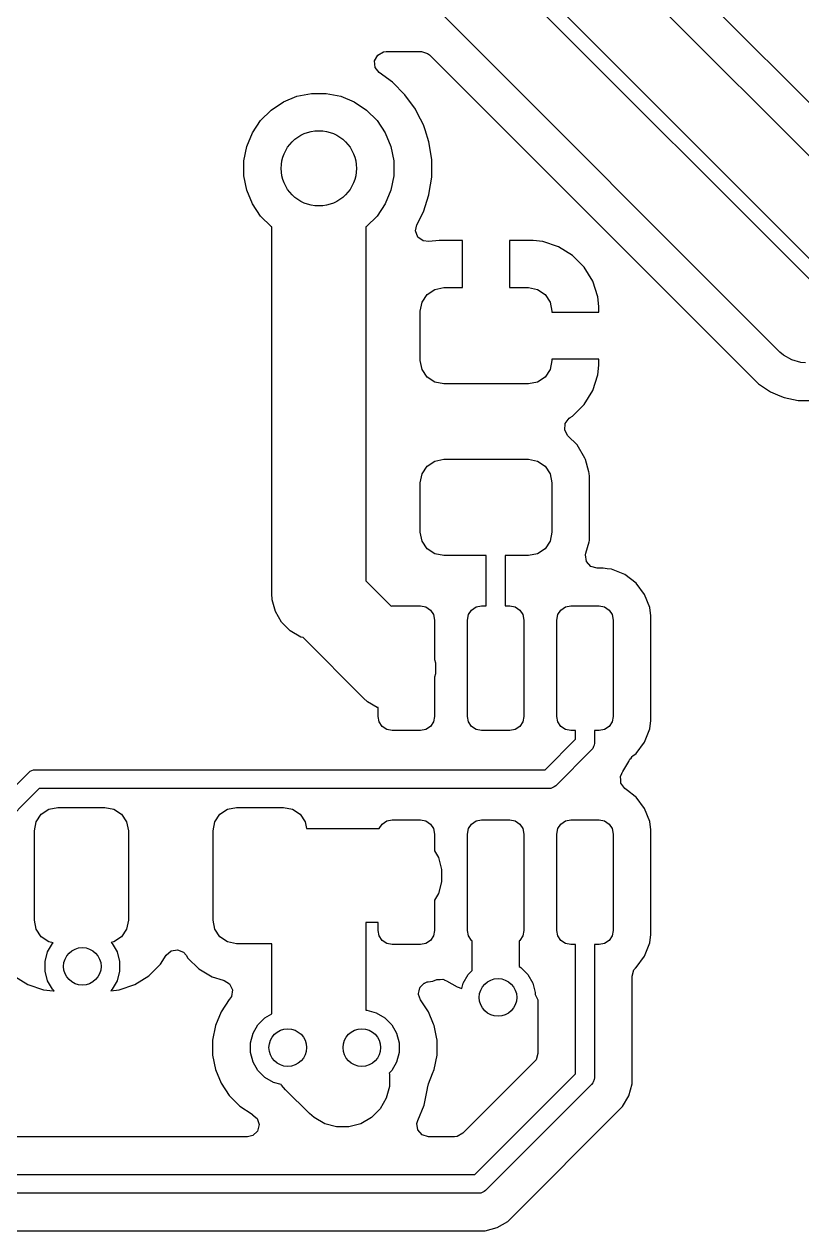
# Model space of a CAD drawing. Extents: x 0.71 to 7.56, y -5.16 to -0.79.
# Drawn here: x 2.68 to 3.006, y -2.233 to -1.728 of the extents above; entities that cross this region are included whole.
import ezdxf

# ---------------------------------------------------------------- set-up
doc = ezdxf.new("R2010")
doc.units = 0
doc.header["$MEASUREMENT"] = 0
doc.layers.add('BLACK', color=7, linetype='CONTINUOUS')

msp = doc.modelspace()

# ---------------------------------------------------------------- linework, layer by layer
at = {"layer": 'BLACK', "linetype": 'CONTINUOUS'}
for p, q in [((3.03385, -1.78585), (2.89618, -1.64819)), ((2.88719, -1.66149), (3.02875, -1.80305)), ((3.01175, -1.82893), (2.87019, -1.68737)), ((2.87211, -1.69788), (3.01368, -1.83944)), ((2.99668, -1.86531), (2.85512, -1.72375)), ((2.82703, -1.74343), (2.82832, -1.741)), ((2.82832, -1.741), (2.83071, -1.73965)), ((2.83071, -1.73965), (2.83182, -1.73952)), ((2.83182, -1.73952), (2.84657, -1.73952)), ((2.84657, -1.73952), (2.8492, -1.74029)), ((2.8492, -1.74029), (2.85002, -1.74095)), ((2.85002, -1.74095), (2.98768, -1.87862)), ((2.82727, -1.74617), (2.82703, -1.74343)), ((2.82895, -1.74835), (2.82727, -1.74617)), ((2.83445, -1.75235), (2.82895, -1.74835)), ((2.83971, -1.75761), (2.83445, -1.75235)), ((2.79452, -1.75826), (2.80057, -1.75706)), ((2.80057, -1.75706), (2.80675, -1.75706)), ((2.80675, -1.75706), (2.8128, -1.75826)), ((2.84409, -1.76363), (2.83971, -1.75761)), ((2.78368, -1.76405), (2.78881, -1.76062)), ((2.78881, -1.76062), (2.79452, -1.75826)), ((2.8128, -1.75826), (2.81851, -1.76062)), ((2.81851, -1.76062), (2.82364, -1.76405)), ((2.77931, -1.76842), (2.78368, -1.76405)), ((2.82364, -1.76405), (2.82801, -1.76842)), ((2.845, -1.76542), (2.84409, -1.76363)), ((2.84746, -1.77026), (2.845, -1.76542)), ((2.77588, -1.77355), (2.77931, -1.76842)), ((2.82801, -1.76842), (2.83144, -1.77355)), ((2.84811, -1.77225), (2.84746, -1.77026)), ((2.84746, -1.77026), (2.84746, -1.77026)), ((2.84746, -1.77026), (2.84746, -1.77026)), ((2.84976, -1.77733), (2.84811, -1.77225)), ((2.77352, -1.77926), (2.77588, -1.77355)), ((2.83144, -1.77355), (2.8338, -1.77926)), ((2.85093, -1.78468), (2.84976, -1.77733)), ((2.77232, -1.78531), (2.77352, -1.77926)), ((2.8338, -1.77926), (2.83501, -1.78531)), ((2.77232, -1.79149), (2.77232, -1.78531)), ((2.83501, -1.78531), (2.83501, -1.79149)), ((2.85093, -1.79212), (2.85093, -1.78468)), ((2.77352, -1.79754), (2.77232, -1.79149)), ((2.83501, -1.79149), (2.8338, -1.79754)), ((2.84991, -1.79855), (2.85093, -1.79212)), ((2.77588, -1.80325), (2.77352, -1.79754)), ((2.8338, -1.79754), (2.83144, -1.80325)), ((2.84746, -1.80654), (2.84976, -1.79947)), ((2.84976, -1.79947), (2.84991, -1.79855)), ((2.77931, -1.80838), (2.77588, -1.80325)), ((2.83144, -1.80325), (2.82801, -1.80838)), ((2.84468, -1.81201), (2.84746, -1.80654)), ((2.78368, -1.81275), (2.77931, -1.80838)), ((2.78398, -1.81295), (2.78368, -1.81275)), ((2.78398, -1.9664), (2.78398, -1.81295)), ((2.82364, -1.81275), (2.82335, -1.81295)), ((2.82335, -1.81295), (2.82335, -1.96103)), ((2.82801, -1.80838), (2.82364, -1.81275)), ((2.84416, -1.81456), (2.84468, -1.81201)), ((2.84511, -1.81714), (2.84416, -1.81456)), ((2.8473, -1.8188), (2.84511, -1.81714)), ((2.84966, -1.81897), (2.8473, -1.8188)), ((2.84967, -1.81905), (2.84966, -1.81897)), ((2.85398, -1.81861), (2.84967, -1.81905)), ((2.86382, -1.81861), (2.85398, -1.81861)), ((2.85398, -1.81861), (2.85398, -1.81861)), ((2.86382, -1.8383), (2.86382, -1.81861)), ((2.89335, -1.81861), (2.8835, -1.81861)), ((2.8835, -1.81861), (2.8835, -1.8383)), ((2.89739, -1.81903), (2.89335, -1.81861)), ((2.90394, -1.8212), (2.89739, -1.81903)), ((2.89739, -1.81903), (2.89739, -1.81903)), ((2.90982, -1.82482), (2.90394, -1.8212)), ((2.90394, -1.8212), (2.90394, -1.8212)), ((2.9147, -1.8297), (2.90982, -1.82482)), ((2.91832, -1.83558), (2.9147, -1.8297)), ((2.85218, -1.83905), (2.85594, -1.8383)), ((2.85594, -1.8383), (2.86382, -1.8383)), ((2.8835, -1.8383), (2.89138, -1.8383)), ((2.89138, -1.8383), (2.89514, -1.83905)), ((2.92049, -1.84213), (2.91832, -1.83558)), ((2.91832, -1.83558), (2.91832, -1.83558)), ((2.84685, -1.84438), (2.84899, -1.84118)), ((2.84899, -1.84118), (2.85218, -1.83905)), ((2.89514, -1.83905), (2.89834, -1.84118)), ((2.89834, -1.84118), (2.90047, -1.84438)), ((2.92091, -1.84617), (2.92049, -1.84213)), ((2.8461, -1.84814), (2.84685, -1.84438)), ((2.8461, -1.86881), (2.8461, -1.84814)), ((2.90047, -1.84438), (2.90122, -1.84814)), ((2.90122, -1.84814), (2.90122, -1.84863)), ((2.92091, -1.84863), (2.92091, -1.84617)), ((2.92091, -1.84617), (2.92091, -1.84617)), ((2.90122, -1.84863), (2.92091, -1.84863)), ((2.92091, -1.86832), (2.90122, -1.86832)), ((2.90122, -1.86832), (2.90122, -1.86881)), ((2.92091, -1.87078), (2.92091, -1.86832)), ((2.99817, -1.86662), (2.99668, -1.86531)), ((3.0016, -1.8686), (2.99817, -1.86662)), ((2.99817, -1.86662), (2.99817, -1.86662)), ((3.00542, -1.86962), (3.0016, -1.8686)), ((2.84685, -1.87258), (2.8461, -1.86881)), ((2.84899, -1.87577), (2.84685, -1.87258)), ((2.90047, -1.87258), (2.89834, -1.87577)), ((2.90122, -1.86881), (2.90047, -1.87258)), ((2.92049, -1.87482), (2.92091, -1.87078)), ((2.92091, -1.87078), (2.92091, -1.87078)), ((3.0074, -1.86975), (3.00542, -1.86962)), ((2.85218, -1.8779), (2.84899, -1.87577)), ((2.85594, -1.87865), (2.85218, -1.8779)), ((2.89138, -1.87865), (2.85594, -1.87865)), ((2.89514, -1.8779), (2.89138, -1.87865)), ((2.89834, -1.87577), (2.89514, -1.8779)), ((2.91832, -1.88137), (2.92049, -1.87482)), ((2.92049, -1.87482), (2.92049, -1.87482)), ((2.98768, -1.87862), (2.98768, -1.87862)), ((2.98768, -1.87862), (2.99275, -1.882)), ((2.9147, -1.88725), (2.91832, -1.88137)), ((2.91832, -1.88137), (2.91832, -1.88137)), ((2.99275, -1.882), (2.99659, -1.88359)), ((2.99659, -1.88359), (2.99659, -1.88359)), ((2.99659, -1.88359), (2.99659, -1.88359)), ((2.99659, -1.88359), (2.99838, -1.88433)), ((2.90982, -1.89213), (2.9147, -1.88725)), ((2.99838, -1.88433), (2.99838, -1.88433)), ((2.99838, -1.88433), (3.00425, -1.8855)), ((3.00425, -1.8855), (3.00435, -1.88552)), ((3.00435, -1.88552), (3.00435, -1.88552)), ((3.00435, -1.88552), (3.00435, -1.88552)), ((3.00435, -1.88552), (3.64744, -1.88552)), ((2.90682, -1.89518), (2.90847, -1.89298)), ((2.90847, -1.89298), (2.90884, -1.89274)), ((2.90884, -1.89274), (2.90982, -1.89213)), ((2.90663, -1.89793), (2.90682, -1.89518)), ((2.90795, -1.90034), (2.90663, -1.89793)), ((2.91177, -1.90417), (2.90795, -1.90034)), ((2.91507, -1.90974), (2.91177, -1.90417)), ((2.91177, -1.90417), (2.91177, -1.90417)), ((2.91177, -1.90417), (2.91177, -1.90417)), ((2.84685, -1.91623), (2.84899, -1.91303)), ((2.84899, -1.91303), (2.85218, -1.9109)), ((2.85218, -1.9109), (2.85594, -1.91015)), ((2.85594, -1.91015), (2.89138, -1.91015)), ((2.89138, -1.91015), (2.89514, -1.9109)), ((2.89514, -1.9109), (2.89834, -1.91303)), ((2.89834, -1.91303), (2.90047, -1.91623)), ((2.91522, -1.91028), (2.91507, -1.90974)), ((2.91673, -1.91546), (2.91522, -1.91028)), ((2.8461, -1.91999), (2.84685, -1.91623)), ((2.90047, -1.91623), (2.90122, -1.91999)), ((2.91687, -1.91595), (2.91673, -1.91546)), ((2.91699, -1.91741), (2.91687, -1.91595)), ((2.91699, -1.94325), (2.91699, -1.91741)), ((2.8461, -1.94066), (2.8461, -1.91999)), ((2.90122, -1.91999), (2.90122, -1.94066)), ((2.84685, -1.94443), (2.8461, -1.94066)), ((2.84899, -1.94762), (2.84685, -1.94443)), ((2.90047, -1.94443), (2.89834, -1.94762)), ((2.90122, -1.94066), (2.90047, -1.94443)), ((2.91687, -1.9447), (2.91691, -1.94421)), ((2.91691, -1.94421), (2.91699, -1.94325)), ((2.85218, -1.94975), (2.84899, -1.94762)), ((2.89834, -1.94762), (2.89514, -1.94975)), ((2.91533, -1.95019), (2.91547, -1.94952)), ((2.91547, -1.94952), (2.91687, -1.9447)), ((2.91687, -1.9447), (2.91687, -1.9447)), ((2.85594, -1.9505), (2.85218, -1.94975)), ((2.87372, -1.9505), (2.85594, -1.9505)), ((2.87372, -1.97154), (2.87372, -1.9505)), ((2.89138, -1.9505), (2.8816, -1.9505)), ((2.8816, -1.9505), (2.8816, -1.97154)), ((2.89514, -1.94975), (2.89138, -1.9505)), ((2.91572, -1.95291), (2.91533, -1.95019)), ((2.91752, -1.95499), (2.91572, -1.95291)), ((2.92016, -1.95577), (2.91752, -1.95499)), ((2.92267, -1.95577), (2.92016, -1.95577)), ((2.92435, -1.95597), (2.92267, -1.95577)), ((2.92267, -1.95577), (2.92267, -1.95577)), ((2.92615, -1.95619), (2.92435, -1.95597)), ((2.92684, -1.95646), (2.92615, -1.95619)), ((2.92615, -1.95619), (2.92615, -1.95619)), ((2.92615, -1.95619), (2.92615, -1.95619)), ((2.93169, -1.95837), (2.92684, -1.95646)), ((2.93644, -1.96197), (2.93169, -1.95837)), ((2.82335, -1.96103), (2.83393, -1.97162)), ((2.94004, -1.96672), (2.93644, -1.96197)), ((2.78414, -1.96897), (2.78398, -1.9664)), ((2.78547, -1.97393), (2.78414, -1.96897)), ((2.94222, -1.97226), (2.94004, -1.96672)), ((2.94004, -1.96672), (2.94004, -1.96672)), ((2.94004, -1.96672), (2.94004, -1.96672)), ((2.78804, -1.97839), (2.78547, -1.97393)), ((2.83393, -1.97162), (2.83435, -1.97154)), ((2.83435, -1.97154), (2.84617, -1.97154)), ((2.84617, -1.97154), (2.84843, -1.97198)), ((2.84843, -1.97198), (2.85034, -1.97327)), ((2.85034, -1.97327), (2.85162, -1.97518)), ((2.8663, -1.97518), (2.86758, -1.97327)), ((2.86758, -1.97327), (2.8695, -1.97198)), ((2.8695, -1.97198), (2.87176, -1.97154)), ((2.87176, -1.97154), (2.87372, -1.97154)), ((2.8816, -1.97154), (2.88357, -1.97154)), ((2.88357, -1.97154), (2.88583, -1.97198)), ((2.88583, -1.97198), (2.88774, -1.97327)), ((2.88774, -1.97327), (2.88902, -1.97518)), ((2.9037, -1.97518), (2.90498, -1.97327)), ((2.90498, -1.97327), (2.9069, -1.97198)), ((2.9069, -1.97198), (2.90916, -1.97154)), ((2.90916, -1.97154), (2.92097, -1.97154)), ((2.92097, -1.97154), (2.92323, -1.97198)), ((2.92323, -1.97198), (2.92514, -1.97327)), ((2.92514, -1.97327), (2.92642, -1.97518)), ((2.94264, -1.97574), (2.94222, -1.97226)), ((2.79168, -1.98202), (2.78804, -1.97839)), ((2.85162, -1.97518), (2.85207, -1.97744)), ((2.85207, -1.97744), (2.85207, -1.99392)), ((2.86585, -1.97744), (2.8663, -1.97518)), ((2.86585, -2.0178), (2.86585, -1.97744)), ((2.88902, -1.97518), (2.88947, -1.97744)), ((2.88947, -1.97744), (2.88947, -2.0178)), ((2.90325, -1.97744), (2.9037, -1.97518)), ((2.90325, -2.0178), (2.90325, -1.97744)), ((2.92642, -1.97518), (2.92687, -1.97744)), ((2.92687, -1.97744), (2.92687, -2.0178)), ((2.94264, -2.01949), (2.94264, -1.97574)), ((2.79613, -1.98459), (2.79168, -1.98202)), ((2.79704, -1.98483), (2.79613, -1.98459)), ((2.82235, -2.01015), (2.79704, -1.98483)), ((2.85207, -1.99392), (2.85244, -1.99531)), ((2.85244, -1.99993), (2.85207, -2.00132)), ((2.85244, -1.99531), (2.85244, -1.99993)), ((2.85207, -2.00132), (2.85207, -2.0178)), ((2.82409, -2.01167), (2.82235, -2.01015)), ((2.8281, -2.01399), (2.82409, -2.01167)), ((2.82845, -2.01408), (2.8281, -2.01399)), ((2.82845, -2.0178), (2.82845, -2.01408)), ((2.8289, -2.02006), (2.82845, -2.0178)), ((2.83018, -2.02197), (2.8289, -2.02006)), ((2.85162, -2.02006), (2.85034, -2.02197)), ((2.85207, -2.0178), (2.85162, -2.02006)), ((2.8663, -2.02006), (2.86585, -2.0178)), ((2.86758, -2.02197), (2.8663, -2.02006)), ((2.88902, -2.02006), (2.88774, -2.02197)), ((2.88947, -2.0178), (2.88902, -2.02006)), ((2.9037, -2.02006), (2.90325, -2.0178)), ((2.90498, -2.02197), (2.9037, -2.02006)), ((2.92642, -2.02006), (2.92514, -2.02197)), ((2.92687, -2.0178), (2.92642, -2.02006)), ((2.94222, -2.02297), (2.94264, -2.01949)), ((2.83209, -2.02325), (2.83018, -2.02197)), ((2.83435, -2.0237), (2.83209, -2.02325)), ((2.84617, -2.0237), (2.83435, -2.0237)), ((2.84843, -2.02325), (2.84617, -2.0237)), ((2.85034, -2.02197), (2.84843, -2.02325)), ((2.8695, -2.02325), (2.86758, -2.02197)), ((2.87176, -2.0237), (2.8695, -2.02325)), ((2.88357, -2.0237), (2.87176, -2.0237)), ((2.88583, -2.02325), (2.88357, -2.0237)), ((2.88774, -2.02197), (2.88583, -2.02325)), ((2.9069, -2.02325), (2.90498, -2.02197)), ((2.90916, -2.0237), (2.9069, -2.02325)), ((2.91113, -2.0237), (2.90916, -2.0237)), ((2.91113, -2.02737), (2.91113, -2.0237)), ((2.92097, -2.0237), (2.919, -2.0237)), ((2.919, -2.0237), (2.919, -2.029)), ((2.92323, -2.02325), (2.92097, -2.0237)), ((2.92514, -2.02197), (2.92323, -2.02325)), ((2.94004, -2.02852), (2.94222, -2.02297)), ((2.89838, -2.04011), (2.91113, -2.02737)), ((2.91869, -2.03034), (2.91834, -2.03119)), ((2.91892, -2.02977), (2.91869, -2.03034)), ((2.919, -2.029), (2.91892, -2.02977)), ((2.93644, -2.03326), (2.94004, -2.02852)), ((2.91785, -2.03178), (2.9028, -2.04683)), ((2.91834, -2.03119), (2.91785, -2.03178)), ((2.93382, -2.03575), (2.93437, -2.03521)), ((2.93437, -2.03521), (2.93478, -2.03455)), ((2.93478, -2.03455), (2.93511, -2.03427)), ((2.93511, -2.03427), (2.93644, -2.03326)), ((2.68283, -2.04077), (2.68425, -2.04019)), ((2.68425, -2.04019), (2.68502, -2.04011)), ((2.68502, -2.04011), (2.89838, -2.04011)), ((2.93095, -2.04089), (2.93342, -2.03661)), ((2.93342, -2.03661), (2.93351, -2.03629)), ((2.93351, -2.03629), (2.93382, -2.03575)), ((2.65499, -2.0685), (2.68223, -2.04126)), ((2.68223, -2.04126), (2.68283, -2.04077)), ((2.92993, -2.04302), (2.92994, -2.04299)), ((2.93002, -2.04437), (2.92993, -2.04302)), ((2.92994, -2.04297), (2.92998, -2.04287)), ((2.92994, -2.04299), (2.92994, -2.04297)), ((2.92998, -2.04287), (2.93045, -2.04167)), ((2.93009, -2.04571), (2.93002, -2.04437)), ((2.93045, -2.04167), (2.9307, -2.04123)), ((2.9307, -2.04123), (2.93083, -2.0411)), ((2.93083, -2.0411), (2.93095, -2.04089)), ((2.68665, -2.04798), (2.65941, -2.07522)), ((2.90002, -2.04798), (2.68665, -2.04798)), ((2.90078, -2.04791), (2.90002, -2.04798)), ((2.9022, -2.04732), (2.90078, -2.04791)), ((2.9028, -2.04683), (2.9022, -2.04732)), ((2.9301, -2.04574), (2.93009, -2.04571)), ((2.93011, -2.04576), (2.9301, -2.04574)), ((2.93091, -2.04685), (2.93011, -2.04576)), ((2.9317, -2.04794), (2.93091, -2.04685)), ((2.93172, -2.04795), (2.9317, -2.04794)), ((2.93174, -2.04798), (2.93172, -2.04795)), ((2.93283, -2.0488), (2.93174, -2.04798)), ((2.93613, -2.05131), (2.93283, -2.0488)), ((2.93644, -2.05154), (2.93613, -2.05131)), ((2.94004, -2.05629), (2.93644, -2.05154)), ((2.68532, -2.06193), (2.68746, -2.05874)), ((2.68746, -2.05874), (2.69065, -2.05661)), ((2.69065, -2.05661), (2.69442, -2.05586)), ((2.69442, -2.05586), (2.7141, -2.05586)), ((2.7141, -2.05586), (2.71787, -2.05661)), ((2.71787, -2.05661), (2.72106, -2.05874)), ((2.72106, -2.05874), (2.7232, -2.06193)), ((2.76013, -2.06193), (2.76226, -2.05874)), ((2.76226, -2.05874), (2.76545, -2.05661)), ((2.76545, -2.05661), (2.76922, -2.05586)), ((2.76922, -2.05586), (2.78891, -2.05586)), ((2.78891, -2.05586), (2.79267, -2.05661)), ((2.79267, -2.05661), (2.79587, -2.05874)), ((2.79587, -2.05874), (2.798, -2.06193)), ((2.94222, -2.06183), (2.94004, -2.05629)), ((2.94004, -2.05629), (2.94004, -2.05629)), ((2.94004, -2.05629), (2.94004, -2.05629)), ((2.68457, -2.0657), (2.68532, -2.06193)), ((2.68457, -2.1031), (2.68457, -2.0657)), ((2.7232, -2.06193), (2.72394, -2.0657)), ((2.72394, -2.0657), (2.72394, -2.1031)), ((2.75938, -2.0657), (2.76013, -2.06193)), ((2.75938, -2.1031), (2.75938, -2.0657)), ((2.798, -2.06193), (2.79855, -2.06472)), ((2.79855, -2.06472), (2.80366, -2.06472)), ((2.80366, -2.06472), (2.82892, -2.06472)), ((2.82892, -2.06472), (2.83018, -2.06283)), ((2.83018, -2.06283), (2.83209, -2.06155)), ((2.83209, -2.06155), (2.83435, -2.0611)), ((2.83435, -2.0611), (2.84617, -2.0611)), ((2.84617, -2.0611), (2.84843, -2.06155)), ((2.84843, -2.06155), (2.85034, -2.06283)), ((2.85034, -2.06283), (2.85162, -2.06475)), ((2.85162, -2.06475), (2.85207, -2.06701)), ((2.86585, -2.06701), (2.8663, -2.06475)), ((2.8663, -2.06475), (2.86758, -2.06283)), ((2.86758, -2.06283), (2.8695, -2.06155)), ((2.8695, -2.06155), (2.87176, -2.0611)), ((2.87176, -2.0611), (2.88357, -2.0611)), ((2.88357, -2.0611), (2.88583, -2.06155)), ((2.88583, -2.06155), (2.88774, -2.06283)), ((2.88774, -2.06283), (2.88902, -2.06475)), ((2.88902, -2.06475), (2.88947, -2.06701)), ((2.90325, -2.06701), (2.9037, -2.06475)), ((2.9037, -2.06475), (2.90498, -2.06283)), ((2.90498, -2.06283), (2.9069, -2.06155)), ((2.9069, -2.06155), (2.90916, -2.0611)), ((2.90916, -2.0611), (2.92097, -2.0611)), ((2.92097, -2.0611), (2.92323, -2.06155)), ((2.92323, -2.06155), (2.92514, -2.06283)), ((2.92514, -2.06283), (2.92642, -2.06475)), ((2.92642, -2.06475), (2.92687, -2.06701)), ((2.94264, -2.06531), (2.94222, -2.06183)), ((2.94264, -2.10906), (2.94264, -2.06531)), ((2.85207, -2.06701), (2.85207, -2.07406)), ((2.86585, -2.10736), (2.86585, -2.06701)), ((2.88947, -2.06701), (2.88947, -2.10736)), ((2.90325, -2.10736), (2.90325, -2.06701)), ((2.92687, -2.06701), (2.92687, -2.10736)), ((2.85207, -2.07406), (2.85369, -2.07687)), ((2.85369, -2.07687), (2.85502, -2.08183)), ((2.85502, -2.08183), (2.85502, -2.08697)), ((2.85502, -2.08697), (2.85369, -2.09193)), ((2.85369, -2.09193), (2.85207, -2.09475)), ((2.85207, -2.09475), (2.85207, -2.10736)), ((2.68532, -2.10687), (2.68457, -2.1031)), ((2.72394, -2.1031), (2.7232, -2.10687)), ((2.76013, -2.10687), (2.75938, -2.1031)), ((2.82845, -2.10409), (2.82335, -2.10409)), ((2.82335, -2.10409), (2.82335, -2.14079)), ((2.82845, -2.10736), (2.82845, -2.10409)), ((2.68746, -2.11006), (2.68532, -2.10687)), ((2.69065, -2.1122), (2.68746, -2.11006)), ((2.72106, -2.11006), (2.71787, -2.1122)), ((2.7232, -2.10687), (2.72106, -2.11006)), ((2.76226, -2.11006), (2.76013, -2.10687)), ((2.76545, -2.1122), (2.76226, -2.11006)), ((2.8289, -2.10962), (2.82845, -2.10736)), ((2.83018, -2.11154), (2.8289, -2.10962)), ((2.85162, -2.10962), (2.85034, -2.11154)), ((2.85207, -2.10736), (2.85162, -2.10962)), ((2.8663, -2.10962), (2.86585, -2.10736)), ((2.86758, -2.11154), (2.8663, -2.10962)), ((2.88902, -2.10962), (2.88774, -2.11154)), ((2.88947, -2.10736), (2.88902, -2.10962)), ((2.9037, -2.10962), (2.90325, -2.10736)), ((2.90498, -2.11154), (2.9037, -2.10962)), ((2.92642, -2.10962), (2.92514, -2.11154)), ((2.92687, -2.10736), (2.92642, -2.10962)), ((2.94222, -2.11254), (2.94264, -2.10906)), ((2.69011, -2.11638), (2.69217, -2.11281)), ((2.69243, -2.11255), (2.69065, -2.1122)), ((2.69217, -2.11281), (2.69243, -2.11255)), ((2.71787, -2.1122), (2.71676, -2.11242)), ((2.71676, -2.11242), (2.71716, -2.11281)), ((2.71716, -2.11281), (2.71921, -2.11638)), ((2.73979, -2.1177), (2.74184, -2.11586)), ((2.74184, -2.11586), (2.74455, -2.11542)), ((2.74455, -2.11542), (2.74707, -2.11652)), ((2.76922, -2.11294), (2.76545, -2.1122)), ((2.78398, -2.11294), (2.76922, -2.11294)), ((2.78398, -2.14223), (2.78398, -2.11294)), ((2.83209, -2.11282), (2.83018, -2.11154)), ((2.83435, -2.11327), (2.83209, -2.11282)), ((2.84617, -2.11327), (2.83435, -2.11327)), ((2.84843, -2.11282), (2.84617, -2.11327)), ((2.85034, -2.11154), (2.84843, -2.11282)), ((2.86782, -2.1117), (2.86758, -2.11154)), ((2.86782, -2.12416), (2.86782, -2.1117)), ((2.88774, -2.11154), (2.8875, -2.1117)), ((2.8875, -2.1117), (2.8875, -2.12248)), ((2.9069, -2.11282), (2.90498, -2.11154)), ((2.90916, -2.11327), (2.9069, -2.11282)), ((2.91113, -2.11327), (2.90916, -2.11327)), ((2.91113, -2.16737), (2.91113, -2.11327)), ((2.92097, -2.11327), (2.919, -2.11327)), ((2.919, -2.11327), (2.919, -2.169)), ((2.92323, -2.11282), (2.92097, -2.11327)), ((2.92514, -2.11154), (2.92323, -2.11282)), ((2.94004, -2.11808), (2.94222, -2.11254)), ((2.68905, -2.12035), (2.69011, -2.11638)), ((2.68905, -2.12446), (2.68905, -2.12035)), ((2.71921, -2.11638), (2.72027, -2.12035)), ((2.72027, -2.12035), (2.72027, -2.12446)), ((2.73742, -2.12154), (2.73979, -2.1177)), ((2.74707, -2.11652), (2.74815, -2.11778)), ((2.74815, -2.11778), (2.74882, -2.11892)), ((2.74882, -2.11892), (2.74882, -2.11892)), ((2.74882, -2.11892), (2.74882, -2.11892)), ((2.74882, -2.11892), (2.7534, -2.1235)), ((2.93644, -2.12283), (2.94004, -2.11808)), ((2.69011, -2.12843), (2.68905, -2.12446)), ((2.72027, -2.12446), (2.71921, -2.12843)), ((2.73254, -2.12642), (2.73742, -2.12154)), ((2.7534, -2.1235), (2.7534, -2.1235)), ((2.7534, -2.1235), (2.7534, -2.1235)), ((2.7534, -2.1235), (2.75897, -2.12679)), ((2.86411, -2.12938), (2.86617, -2.12581)), ((2.86617, -2.12581), (2.86782, -2.12416)), ((2.8875, -2.12248), (2.88825, -2.12291)), ((2.88825, -2.12291), (2.89116, -2.12581)), ((2.89116, -2.12581), (2.89321, -2.12938)), ((2.93477, -2.12652), (2.93554, -2.12388)), ((2.93554, -2.12388), (2.93625, -2.12312)), ((2.9362, -2.12307), (2.93644, -2.12283)), ((2.93625, -2.12312), (2.9362, -2.12307)), ((2.93644, -2.12283), (2.93644, -2.12283)), ((2.67598, -2.12642), (2.68185, -2.13005)), ((2.68185, -2.13005), (2.68185, -2.13005)), ((2.68185, -2.13005), (2.68841, -2.13222)), ((2.69217, -2.13199), (2.69011, -2.12843)), ((2.71921, -2.12843), (2.71716, -2.13199)), ((2.72011, -2.13222), (2.72667, -2.13005)), ((2.72667, -2.13005), (2.73254, -2.12642)), ((2.72667, -2.13005), (2.72667, -2.13005)), ((2.75897, -2.12679), (2.76357, -2.12813)), ((2.76357, -2.12813), (2.76401, -2.12826)), ((2.76401, -2.12826), (2.76632, -2.12974)), ((2.76632, -2.12974), (2.76747, -2.13224)), ((2.84589, -2.13145), (2.84604, -2.1313)), ((2.84604, -2.1313), (2.84609, -2.1311)), ((2.84609, -2.1311), (2.84697, -2.13031)), ((2.84697, -2.13031), (2.84778, -2.12945)), ((2.84778, -2.12945), (2.84802, -2.12937)), ((2.84802, -2.12937), (2.84814, -2.12926)), ((2.84814, -2.12926), (2.84907, -2.12893)), ((2.84907, -2.12893), (2.84936, -2.12886)), ((2.84936, -2.12886), (2.85135, -2.12862)), ((2.85135, -2.12862), (2.85307, -2.12794)), ((2.85307, -2.12794), (2.85339, -2.12786)), ((2.85339, -2.12786), (2.85445, -2.1279)), ((2.85445, -2.1279), (2.85551, -2.12781)), ((2.85551, -2.12781), (2.85593, -2.12797)), ((2.85593, -2.12797), (2.85614, -2.12798)), ((2.85614, -2.12798), (2.85636, -2.12813)), ((2.85636, -2.12813), (2.85705, -2.12839)), ((2.85705, -2.12839), (2.86151, -2.13103)), ((2.86151, -2.13103), (2.86351, -2.13162)), ((2.86351, -2.13162), (2.86411, -2.12938)), ((2.89321, -2.12938), (2.89427, -2.13335)), ((2.93477, -2.16641), (2.93477, -2.12652)), ((2.68841, -2.13222), (2.68841, -2.13222)), ((2.68841, -2.13222), (2.69245, -2.13263)), ((2.69281, -2.13263), (2.69217, -2.13199)), ((2.69245, -2.13263), (2.69281, -2.13263)), ((2.71716, -2.13199), (2.71656, -2.13258)), ((2.71656, -2.13258), (2.72011, -2.13222)), ((2.76618, -2.13631), (2.76273, -2.14147)), ((2.76633, -2.13613), (2.76618, -2.13631)), ((2.76709, -2.13496), (2.7663, -2.1361)), ((2.7663, -2.1361), (2.76633, -2.13613)), ((2.76747, -2.13224), (2.76709, -2.13496)), ((2.84536, -2.13375), (2.84568, -2.13261)), ((2.84543, -2.13395), (2.84536, -2.13375)), ((2.84539, -2.13415), (2.84543, -2.13395)), ((2.84583, -2.13525), (2.84539, -2.13415)), ((2.84568, -2.13261), (2.84589, -2.13145)), ((2.84619, -2.13638), (2.84583, -2.13525)), ((2.84959, -2.14147), (2.84619, -2.13638)), ((2.89427, -2.13335), (2.89427, -2.13412)), ((2.89427, -2.13412), (2.89531, -2.13641)), ((2.89531, -2.13641), (2.89536, -2.13709)), ((2.82335, -2.14079), (2.82372, -2.14079)), ((2.82372, -2.14079), (2.82769, -2.14185)), ((2.89536, -2.13709), (2.89536, -2.15882)), ((2.76273, -2.14147), (2.76036, -2.14721)), ((2.76273, -2.14147), (2.76273, -2.14147)), ((2.77817, -2.14681), (2.78107, -2.14391)), ((2.78107, -2.14391), (2.78398, -2.14223)), ((2.82769, -2.14185), (2.83125, -2.14391)), ((2.83125, -2.14391), (2.83416, -2.14681)), ((2.85172, -2.1466), (2.84959, -2.14147)), ((2.84959, -2.14147), (2.84959, -2.14147)), ((2.84959, -2.14147), (2.84959, -2.14147)), ((2.76036, -2.14721), (2.75915, -2.1533)), ((2.76036, -2.14721), (2.76036, -2.14721)), ((2.77505, -2.15435), (2.77611, -2.15038)), ((2.77611, -2.15038), (2.77817, -2.14681)), ((2.83416, -2.14681), (2.83621, -2.15038)), ((2.83621, -2.15038), (2.83727, -2.15435)), ((2.85197, -2.14721), (2.85172, -2.1466)), ((2.85293, -2.15204), (2.85197, -2.14721)), ((2.75915, -2.1533), (2.75915, -2.15951)), ((2.77505, -2.15846), (2.77505, -2.15435)), ((2.83727, -2.15435), (2.83727, -2.15846)), ((2.85318, -2.1533), (2.85293, -2.15204)), ((2.85318, -2.15951), (2.85318, -2.1533)), ((2.85318, -2.1533), (2.85318, -2.1533)), ((2.85318, -2.1533), (2.85318, -2.1533)), ((2.75915, -2.15951), (2.76036, -2.16559)), ((2.77611, -2.16243), (2.77505, -2.15846)), ((2.83727, -2.15846), (2.83621, -2.16243)), ((2.85197, -2.16559), (2.85318, -2.15951)), ((2.89458, -2.16146), (2.89393, -2.16227)), ((2.89536, -2.15882), (2.89458, -2.16146)), ((2.76036, -2.16559), (2.76036, -2.16559)), ((2.76036, -2.16559), (2.76273, -2.17133)), ((2.77817, -2.16599), (2.77611, -2.16243)), ((2.78107, -2.1689), (2.77817, -2.16599)), ((2.83416, -2.16599), (2.83306, -2.16708)), ((2.83621, -2.16243), (2.83416, -2.16599)), ((2.85127, -2.16728), (2.85197, -2.16559)), ((2.89393, -2.16227), (2.86393, -2.19227)), ((2.93477, -2.17159), (2.93477, -2.16641)), ((2.76273, -2.17133), (2.76273, -2.17133)), ((2.76273, -2.17133), (2.76618, -2.17649)), ((2.78463, -2.17095), (2.78107, -2.1689)), ((2.7879, -2.17183), (2.78463, -2.17095)), ((2.83306, -2.16708), (2.83318, -2.16753)), ((2.83318, -2.16753), (2.83318, -2.17266)), ((2.84914, -2.17335), (2.84958, -2.17159)), ((2.8495, -2.17155), (2.85127, -2.16728)), ((2.84958, -2.17159), (2.8495, -2.17155)), ((2.86903, -2.20946), (2.91113, -2.16737)), ((2.91834, -2.17119), (2.91785, -2.17178)), ((2.91848, -2.17084), (2.91834, -2.17119)), ((2.91892, -2.16977), (2.91848, -2.17084)), ((2.919, -2.169), (2.91892, -2.16977)), ((2.93342, -2.17661), (2.93477, -2.17159)), ((2.76618, -2.17649), (2.76618, -2.17649)), ((2.76618, -2.17649), (2.77057, -2.18088)), ((2.78804, -2.17208), (2.7879, -2.17183)), ((2.78974, -2.17401), (2.78804, -2.17208)), ((2.78804, -2.17208), (2.78804, -2.17208)), ((2.79974, -2.18401), (2.78974, -2.17401)), ((2.83318, -2.17266), (2.83185, -2.17763)), ((2.84775, -2.18044), (2.84911, -2.17359)), ((2.84911, -2.17344), (2.84914, -2.17335)), ((2.84911, -2.17359), (2.84911, -2.17344)), ((2.84914, -2.17335), (2.84914, -2.17335)), ((2.84914, -2.17335), (2.84914, -2.17335)), ((2.91785, -2.17178), (2.87345, -2.21619)), ((2.93083, -2.1811), (2.93342, -2.17661)), ((2.77057, -2.18088), (2.77057, -2.18088)), ((2.77057, -2.18088), (2.77573, -2.18433)), ((2.83185, -2.17763), (2.82928, -2.18208)), ((2.84508, -2.18689), (2.84775, -2.18044)), ((2.88276, -2.22917), (2.93083, -2.1811)), ((2.77573, -2.18433), (2.77594, -2.18444)), ((2.77594, -2.18444), (2.77591, -2.1845)), ((2.77591, -2.1845), (2.77781, -2.18603)), ((2.77781, -2.18603), (2.77868, -2.18864)), ((2.80168, -2.18571), (2.79974, -2.18401)), ((2.80613, -2.18828), (2.80168, -2.18571)), ((2.82564, -2.18571), (2.82119, -2.18828)), ((2.82928, -2.18208), (2.82564, -2.18571)), ((2.84505, -2.18695), (2.84508, -2.18689)), ((2.84508, -2.18689), (2.84508, -2.18689)), ((2.778, -2.19131), (2.77599, -2.19318)), ((2.77868, -2.18864), (2.778, -2.19131)), ((2.81109, -2.18961), (2.80613, -2.18828)), ((2.81623, -2.18961), (2.81109, -2.18961)), ((2.82119, -2.18828), (2.81623, -2.18961)), ((2.84473, -2.18812), (2.84505, -2.18695)), ((2.84512, -2.19084), (2.84473, -2.18812)), ((2.84693, -2.19292), (2.84512, -2.19084)), ((2.7738, -2.1937), (2.55783, -2.1937)), ((2.77599, -2.19318), (2.7738, -2.1937)), ((2.84957, -2.1937), (2.84693, -2.19292)), ((2.86048, -2.1937), (2.84957, -2.1937)), ((2.86152, -2.19359), (2.86048, -2.1937)), ((2.86393, -2.19227), (2.86152, -2.19359)), ((2.54927, -2.20946), (2.86903, -2.20946)), ((2.87285, -2.21668), (2.87143, -2.21726)), ((2.87345, -2.21619), (2.87285, -2.21668)), ((2.87066, -2.21734), (2.54764, -2.21734)), ((2.87143, -2.21726), (2.87066, -2.21734)), ((2.87326, -2.23311), (2.87827, -2.23176)), ((2.87827, -2.23176), (2.88276, -2.22917)), ((2.54505, -2.23311), (2.87326, -2.23311)), ((2.87326, -2.23311), (2.87326, -2.23311))]:
    msp.add_line(p, q, dxfattribs=at)
at = {"layer": 'BLACK'}
for centre, radius in [((2.80366, -1.7884), 0.01575), ((2.70466, -2.1224), 0.00787), ((2.87866, -2.1354), 0.00787), ((2.79066, -2.1564), 0.00787), ((2.82166, -2.1564), 0.00787)]:
    msp.add_circle(centre, radius, dxfattribs=at)

doc.saveas('drawing.dxf')
